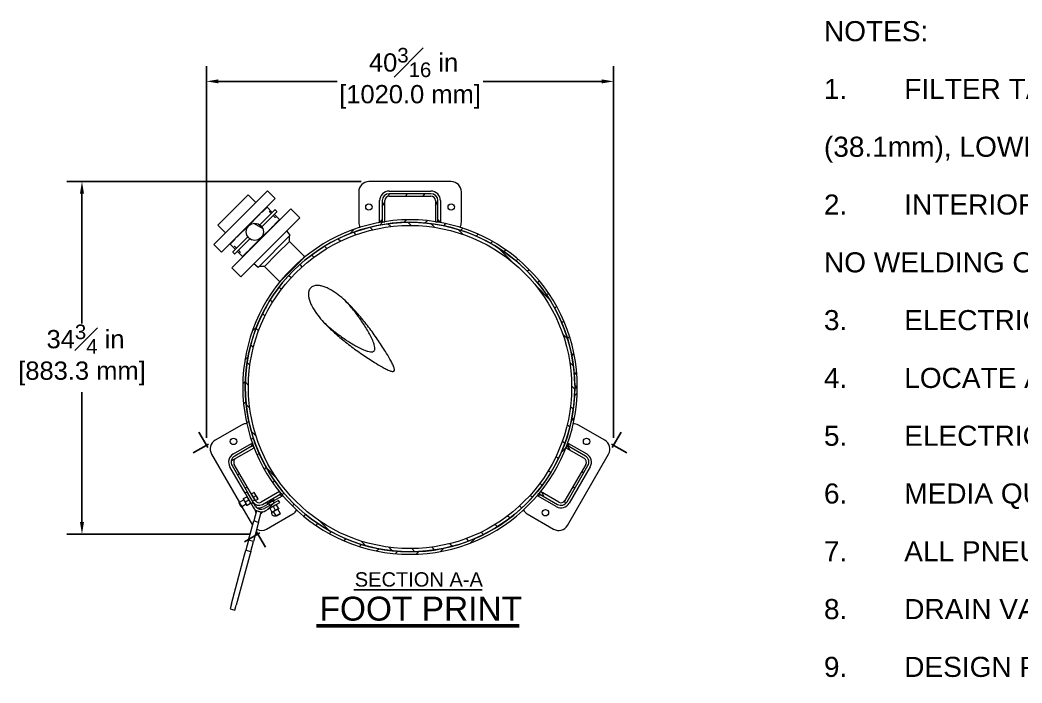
# Model space of a CAD drawing. Header units: inches. Extents: x 15 to 402, y 6 to 261.
# Drawn here: x 160.3 to 259.1, y 148.5 to 213.9 of the extents above; entities that cross this region are included whole.
import ezdxf

# ---------------------------------------------------------------- set-up
doc = ezdxf.new("R2010")
doc.units = ezdxf.units.IN
doc.header["$LTSCALE"] = 12
doc.header["$MEASUREMENT"] = 0
for name, color, linetype, lineweight in [('Dimension (ANSI)', 7, 'Continuous', 25), ('Hatch', 7, 'Continuous', 18), ('Symbol', 7, 'Continuous', 25), ('Symbol (ANSI)', 7, 'Continuous', 25), ('Visible', 7, 'Continuous', 18)]:
    doc.layers.add(name, color=color, linetype=linetype, lineweight=lineweight)
doc.styles.add('MEMCOR Medium', font='arial.ttf')
doc.styles.add('Standard D-E NeptuneBenson', font='arial.ttf')
doc.styles.add('Text Style326', font='arial.ttf')
doc.styles.add('Text Style348', font='arial.ttf')
doc.dimstyles.new('Default (ANSI)', dxfattribs={"dimscale": 12, "dimtxt": 0.15, "dimasz": 0.098425, "dimexe": 0.125, "dimexo": 0.0625, "dimgap": 0.031496, "dimtad": 0, "dimtih": 1, "dimtoh": 1, "dimdec": 4, "dimrnd": 1e-08, "dimzin": 3, "dimdsep": 46, "dimlunit": 5, "dimtxsty": 'MEMCOR Medium', "dimcen": 0.09, "dimdle": 0.393701, "dimclrd": 256, "dimclre": 256, "dimclrt": 256, "dimadec": 0, "dimazin": 1, "dimtfac": 0.8, "dimtofl": 0, "dimtmove": 0, "dimatfit": 3, "dimfxl": 1, "dimfrac": 1, "dimtolj": 1, "dimtzin": 4, "dimlwd": -1, "dimlwe": -1, "dimarcsym": 0})

# ---------------------------------------------------------------- blocks, each defined once
blk = doc.blocks.new('*D28')
at = {"layer": 'Defpoints', "color": 0, "transparency": 16777216}
for p in [(218.817, 207.817), (178.659, 171.916), (218.817, 171.911)]:
    blk.add_point(p, dxfattribs=at)
at = {"layer": 'Dimension (ANSI)', "transparency": 16777216}
for p, q in [((178.659, 172.666), (178.659, 209.317)), ((218.817, 172.661), (218.817, 209.317)), ((179.84, 207.817), (191.539, 207.817)), ((217.635, 207.817), (205.937, 207.817))]:
    blk.add_line(p, q, dxfattribs=at)
for points in [[(179.84, 208.014), (179.84, 207.62), (178.659, 207.817)], [(217.635, 208.014), (217.635, 207.62), (218.817, 207.817)]]:
    blk.add_solid(points, dxfattribs=at)
at = {"layer": 'Dimension (ANSI)', "transparency": 16777216, "char_height": 1.8, "attachment_point": 5, "style": 'MEMCOR Medium'}
for s, insert in [('\\A1; 40{\\H0.8x;\\S3#16;} in', (198.738, 209.681)), ('\\A1;[1020.0 mm]', (198.738, 206.285))]:
    blk.add_mtext(s, dxfattribs=dict(at, insert=insert))
blk = doc.blocks.new('*D29')
at = {"layer": 'Defpoints', "color": 0, "transparency": 16777216}
for p in [(166.381, 197.927), (194.682, 197.927), (183.719, 163.152)]:
    blk.add_point(p, dxfattribs=at)
at = {"layer": 'Dimension (ANSI)', "transparency": 16777216}
for p, q in [((193.932, 197.927), (164.881, 197.927)), ((166.381, 196.745), (166.381, 183.92)), ((166.381, 164.333), (166.381, 177.158)), ((182.969, 163.152), (164.881, 163.152))]:
    blk.add_line(p, q, dxfattribs=at)
for points in [[(166.184, 196.745), (166.578, 196.745), (166.381, 197.927)], [(166.184, 164.333), (166.578, 164.333), (166.381, 163.152)]]:
    blk.add_solid(points, dxfattribs=at)
at = {"layer": 'Dimension (ANSI)', "transparency": 16777216, "char_height": 1.8, "attachment_point": 5, "style": 'MEMCOR Medium'}
for s, insert in [('\\A1; 34{\\H0.8x;\\S3#4;} in', (166.381, 182.389)), ('\\A1;[883.3 mm]', (166.381, 179.008))]:
    blk.add_mtext(s, dxfattribs=dict(at, insert=insert))

msp = doc.modelspace()

# ---------------------------------------------------------------- hatches: boundary and pattern name
at = {"layer": 'Hatch'}
h = msp.add_hatch(dxfattribs=at)
h.set_pattern_fill('ANSI31', color=256, scale=12, angle=15, style=0)
edge = h.paths.add_edge_path()
edge.add_line((201.239183, 193.973004), (201.489183, 193.973004))
edge.add_line((201.489183, 193.973004), (201.489183, 194.182718))
edge.add_line((201.489183, 194.182718), (201.489183, 196.049066))
edge.add_ellipse((200.799183, 196.049066), major_axis=(0, 0.69), ratio=1, start_angle=270, end_angle=360)
edge.add_line((200.799183, 196.739066), (196.679183, 196.739066))
edge.add_ellipse((196.679183, 196.049066), major_axis=(-0.69, 0), ratio=1, start_angle=270, end_angle=360)
edge.add_line((195.989183, 196.049066), (195.989183, 194.182718))
edge.add_line((195.989183, 194.182718), (195.989183, 193.973004))
edge.add_line((195.989183, 193.973004), (196.239183, 193.973004))
edge.add_line((196.239183, 193.973004), (196.239183, 196.049066))
edge.add_ellipse((196.679183, 196.049066), major_axis=(0, 0.44), ratio=1, start_angle=0, end_angle=90, ccw=False)
edge.add_line((196.679183, 196.489066), (200.799183, 196.489066))
edge.add_ellipse((200.799183, 196.049066), major_axis=(0.44, 0), ratio=1, start_angle=0, end_angle=90, ccw=False)
edge.add_line((201.239183, 196.049066), (201.239183, 193.973004))
h = msp.add_hatch(dxfattribs=at)
h.set_pattern_fill('ANSI31', color=256, scale=12, style=0)
edge = h.paths.add_edge_path()
edge.add_spline(control_points=[(214.988388, 177.853153), (215.020467, 177.822054), (215.052409, 177.790814), (215.116114, 177.727967), (215.147875, 177.696358), (215.179499, 177.664613)], knot_values=[-0.681896797, -0.681896797, -0.681896797, -0.681896797, -0.341442912, -0.341442912, 0, 0, 0, 0], degree=3, periodic=0)
edge.add_line((215.179499, 177.664613), (215.239499, 177.664618))
edge.add_ellipse((198.739183, 177.663178), major_axis=(-0.00144, 16.500315), ratio=1, start_angle=270, end_angle=349.53300731)
edge.add_ellipse((198.739183, 177.663178), major_axis=(2.996181, 16.226007), ratio=1, start_angle=0, end_angle=0.86810958)
edge.add_ellipse((198.739183, 177.663178), major_axis=(-16.269539, 2.75), ratio=1, start_angle=270, end_angle=289.18776622)
edge.add_ellipse((198.739183, 177.663178), major_axis=(-16.269539, -2.75), ratio=1, start_angle=270, end_angle=270.86810958)
edge.add_ellipse((198.739183, 177.663178), major_axis=(-16.226007, -2.996181), ratio=1, start_angle=270, end_angle=369.07601461)
edge.add_ellipse((198.739183, 177.663178), major_axis=(5.518235, -15.550225), ratio=1, start_angle=270, end_angle=270.86810958)
edge.add_ellipse((198.739183, 177.663178), major_axis=(5.7532, -15.464834), ratio=1, start_angle=270, end_angle=289.18776622)
edge.add_ellipse((198.739183, 177.663178), major_axis=(10.516339, -12.714834), ratio=1, start_angle=270, end_angle=270.86810958)
edge.add_ellipse((198.739183, 177.663178), major_axis=(10.707772, -12.554044), ratio=1, start_angle=270, end_angle=369.07601461)
edge.add_ellipse((198.739183, 177.663178), major_axis=(10.707772, 12.554044), ratio=1, start_angle=270, end_angle=270.86810958)
edge.add_ellipse((198.739183, 177.663178), major_axis=(10.516339, 12.714834), ratio=1, start_angle=270, end_angle=289.18776622)
edge.add_ellipse((198.739183, 177.663178), major_axis=(5.7532, 15.464834), ratio=1, start_angle=270, end_angle=270.86810958)
edge.add_ellipse((198.739183, 177.663178), major_axis=(5.518235, 15.550225), ratio=1, start_angle=270, end_angle=289.53300731)
edge.add_line((215.239499, 177.661738), (215.179499, 177.661744))
edge.add_spline(control_points=[(215.179499, 177.661744), (215.147875, 177.629998), (215.116114, 177.59839), (215.052409, 177.535543), (215.020467, 177.504303), (214.988388, 177.473203)], knot_values=[-0.681896728, -0.681896728, -0.681896728, -0.681896728, -0.34045385, -0.34045385, 0, 0, 0, 0], degree=3, periodic=0)
edge.add_ellipse((198.739183, 177.663178), major_axis=(-0.189975, -16.249205), ratio=1, start_angle=91.33966757, end_angle=450, ccw=False)
h = msp.add_hatch(dxfattribs=at)
h.set_pattern_fill('ANSI31', color=256, scale=12, angle=90.0002, style=0)
edge = h.paths.add_edge_path()
edge.add_ellipse((198.739183, 177.663178), major_axis=(0, 16.25), ratio=1, start_angle=0, end_angle=360)
edge = h.paths.add_edge_path(flags=0)
edge.add_ellipse((198.739183, 177.663178), major_axis=(0, 15.94), ratio=1, start_angle=0, end_angle=360)
h = msp.add_hatch(dxfattribs=at)
h.set_pattern_fill('ANSI31', color=256, scale=12, angle=105.0002, style=0)
edge = h.paths.add_edge_path()
edge.add_ellipse((183.426432, 192.975929), major_axis=(0.598535, 0.598535), ratio=1, start_angle=0, end_angle=360)
h = msp.add_hatch(dxfattribs=at)
h.set_pattern_fill('ANSI31', color=256, scale=12, angle=15, style=0)
edge = h.paths.add_edge_path()
edge.add_line((183.188958, 172.144943), (183.057843, 171.784978))
edge.add_line((183.057843, 171.784978), (183.23946, 171.889835))
edge.add_line((183.23946, 171.889835), (183.274349, 171.909978))
edge.add_ellipse((198.739183, 177.663178), major_axis=(-5.7532, 15.464834), ratio=1, start_angle=89.13189042, end_angle=90, ccw=False)
edge = h.paths.add_edge_path()
edge.add_line((214.204018, 171.909978), (214.238906, 171.889835))
edge.add_line((214.238906, 171.889835), (214.420524, 171.784978))
edge.add_line((214.420524, 171.784978), (214.289408, 172.144943))
edge.add_ellipse((198.739183, 177.663178), major_axis=(-5.518235, -15.550225), ratio=1, start_angle=89.13189042, end_angle=90, ccw=False)
edge = h.paths.add_edge_path()
edge.add_line((211.293227, 166.955406), (211.670524, 167.021839))
edge.add_line((211.670524, 167.021839), (211.488906, 167.126696))
edge.add_line((211.488906, 167.126696), (211.454018, 167.146839))
edge.add_ellipse((198.739183, 177.663178), major_axis=(-10.516339, -12.714834), ratio=1, start_angle=89.13189042, end_angle=90, ccw=False)
edge = h.paths.add_edge_path()
edge.add_line((195.989183, 193.932718), (195.989183, 193.973004))
edge.add_line((195.989183, 193.973004), (195.989183, 194.182718))
edge.add_line((195.989183, 194.182718), (195.743003, 193.889185))
edge.add_ellipse((198.739183, 177.663178), major_axis=(16.226007, 2.996181), ratio=1, start_angle=89.13189042, end_angle=90, ccw=False)
edge = h.paths.add_edge_path()
edge.add_line((201.735364, 193.889185), (201.489183, 194.182718))
edge.add_line((201.489183, 194.182718), (201.489183, 193.973004))
edge.add_line((201.489183, 193.973004), (201.489183, 193.932718))
edge.add_ellipse((198.739183, 177.663178), major_axis=(16.269539, -2.75), ratio=1, start_angle=89.13189042, end_angle=90, ccw=False)
edge = h.paths.add_edge_path()
edge.add_line((186.024349, 167.146839), (185.98946, 167.126696))
edge.add_line((185.98946, 167.126696), (185.807843, 167.021839))
edge.add_line((185.807843, 167.021839), (186.185139, 166.955406))
edge.add_ellipse((198.739183, 177.663178), major_axis=(-10.707772, 12.554044), ratio=1, start_angle=89.13189042, end_angle=90, ccw=False)
h = msp.add_hatch(dxfattribs=at)
h.set_pattern_fill('ANSI31', color=256, scale=12, angle=-15, style=0)
edge = h.paths.add_edge_path()
edge.add_line((183.36446, 171.673329), (183.23946, 171.889835))
edge.add_line((183.23946, 171.889835), (183.057843, 171.784978))
edge.add_line((183.057843, 171.784978), (181.441538, 170.851804))
edge.add_ellipse((181.786538, 170.254247), major_axis=(-0.597558, -0.345), ratio=1, start_angle=270, end_angle=360)
edge.add_line((181.18898, 169.909247), (182.68998, 167.309439))
edge.add_line((182.68998, 167.309439), (183.24898, 166.341222))
edge.add_ellipse((183.846538, 166.686222), major_axis=(0.345, -0.597558), ratio=1, start_angle=270, end_angle=360)
edge.add_line((184.191538, 166.088665), (185.807843, 167.021839))
edge.add_line((185.807843, 167.021839), (185.98946, 167.126696))
edge.add_line((185.98946, 167.126696), (185.86446, 167.343202))
edge.add_line((185.86446, 167.343202), (184.066538, 166.305171))
edge.add_ellipse((183.846538, 166.686222), major_axis=(-0.381051, -0.22), ratio=1, start_angle=0, end_angle=90, ccw=False)
edge.add_line((183.465486, 166.466222), (181.405486, 170.034247))
edge.add_ellipse((181.786538, 170.254247), major_axis=(-0.22, 0.381051), ratio=1, start_angle=0, end_angle=90, ccw=False)
edge.add_line((181.566538, 170.635298), (183.36446, 171.673329))
h = msp.add_hatch(dxfattribs=at)
h.set_pattern_fill('ANSI31', color=256, scale=12, angle=75.0002, style=0)
edge = h.paths.add_edge_path()
edge.add_line((211.613906, 167.343202), (211.488906, 167.126696))
edge.add_line((211.488906, 167.126696), (211.670524, 167.021839))
edge.add_line((211.670524, 167.021839), (213.286829, 166.088665))
edge.add_ellipse((213.631829, 166.686222), major_axis=(-0.345, -0.597558), ratio=1, start_angle=0, end_angle=90)
edge.add_line((214.229386, 166.341222), (216.289386, 169.909247))
edge.add_ellipse((215.691829, 170.254247), major_axis=(0.345, 0.597558), ratio=1, start_angle=270, end_angle=360)
edge.add_line((216.036829, 170.851804), (214.420524, 171.784978))
edge.add_line((214.420524, 171.784978), (214.238906, 171.889835))
edge.add_line((214.238906, 171.889835), (214.113906, 171.673329))
edge.add_line((214.113906, 171.673329), (215.911829, 170.635298))
edge.add_ellipse((215.691829, 170.254247), major_axis=(0.22, 0.381051), ratio=1, start_angle=270, end_angle=360, ccw=False)
edge.add_line((216.07288, 170.034247), (214.01288, 166.466222))
edge.add_ellipse((213.631829, 166.686222), major_axis=(0.381051, -0.22), ratio=1, start_angle=270, end_angle=360, ccw=False)
edge.add_line((213.411829, 166.305171), (211.613906, 167.343202))
h = msp.add_hatch(dxfattribs=at)
h.set_pattern_fill('ANSI31', color=256, scale=12, style=0)
edge = h.paths.add_edge_path()
edge.add_line((183.48998, 165.923798), (183.24898, 166.341222))
edge.add_line((183.24898, 166.341222), (182.68998, 167.309439))
edge.add_line((182.68998, 167.309439), (182.473474, 167.184439))
edge.add_line((182.473474, 167.184439), (183.273474, 165.798798))
edge.add_ellipse((184.052897, 166.248798), major_axis=(0.45, -0.779423), ratio=1, start_angle=270, end_angle=286.91406619)
edge.add_ellipse((184.052897, 166.248798), major_axis=(0.657297, -0.614785), ratio=1, start_angle=270, end_angle=281.95831359)
edge.add_ellipse((184.052897, 166.248798), major_axis=(0.770416, -0.465251), ratio=1, start_angle=270, end_angle=302.25524043)
edge.add_ellipse((184.052897, 166.248798), major_axis=(0.899826, 0.017711), ratio=1, start_angle=270, end_angle=281.95831359)
edge.add_ellipse((184.052897, 166.248798), major_axis=(0.876628, 0.203771), ratio=1, start_angle=270, end_angle=286.91406619)
edge.add_line((184.502897, 165.469375), (185.888537, 166.269375))
edge.add_line((185.888537, 166.269375), (185.763537, 166.485881))
edge.add_line((185.763537, 166.485881), (184.377897, 165.685881))
edge.add_ellipse((184.052897, 166.248798), major_axis=(-0.562917, -0.325), ratio=1, start_angle=0, end_angle=90, ccw=False)
h = msp.add_hatch(dxfattribs=at)
h.set_pattern_fill('ANSI31', color=256, scale=12, angle=90.0002, style=0)
h.paths.add_polyline_path([(183.285567, 162.419158), (182.802604, 162.548567), (182.543493, 161.581553), (183.026456, 161.452143)])
h.paths.add_polyline_path([(183.319076, 164.476068), (183.802039, 164.346659), (184.022079, 165.167861), (184.061441, 165.31476), (183.578478, 165.444169), (183.539117, 165.297271)])
h = msp.add_hatch(dxfattribs=at)
h.set_pattern_fill('ANSI31', color=256, scale=12, angle=75.0002, style=0)
edge = h.paths.add_edge_path()
edge.add_ellipse((184.052897, 166.248798), major_axis=(-0.876628, -0.203771), ratio=1, start_angle=78.04168641, end_angle=90)
edge.add_line((184.256668, 165.372169), (184.022079, 165.167861))
edge.add_line((184.022079, 165.167861), (184.061441, 165.31476))
edge.add_line((184.061441, 165.31476), (184.070608, 165.348972))
edge = h.paths.add_edge_path()
edge.add_line((183.539117, 165.297271), (183.578478, 165.444169))
edge.add_line((183.578478, 165.444169), (183.587645, 165.478382))
edge.add_ellipse((184.052897, 166.248798), major_axis=(-0.770416, 0.465251), ratio=1, start_angle=78.04168641, end_angle=90, ccw=False)
edge.add_line((183.438112, 165.591501), (183.539117, 165.297271))

# ---------------------------------------------------------------- linework, layer by layer
at = {"layer": 'Dimension (ANSI)'}
for p, q in [((178.784325, 171.699232), (177.909325, 173.214776)), ((218.691542, 171.694902), (219.566542, 173.210446)), ((178.875831, 172.040738), (177.360287, 171.165738)), ((218.600035, 172.036408), (220.11558, 171.161408)), ((183.935831, 163.276561), (182.420287, 162.401561)), ((183.594325, 163.368067), (184.469325, 161.852523))]:
    msp.add_line(p, q, dxfattribs=at)
at = {"layer": 'Symbol', "lineweight": 25}
msp.add_line((193.19396, 157.661345), (205.841905, 157.661345), dxfattribs=at)
at = {"layer": 'Symbol', "lineweight": 50}
msp.add_line((189.524475, 154.093808), (209.51139, 154.093808), dxfattribs=at)
at = {"layer": 'Visible'}
for p, q in [((202.801683, 197.926566), (194.681683, 197.926566)), ((184.686497, 197.019166), (179.383196, 191.715865)), ((185.437798, 196.267865), (184.686497, 197.019166)), ((193.681683, 196.926566), (193.681683, 193.926566)), ((196.679183, 196.989066), (200.799183, 196.989066)), ((200.799183, 196.739066), (196.679183, 196.739066)), ((203.801683, 193.926566), (203.801683, 196.926566)), ((182.786147, 196.621418), (179.780943, 193.616214)), ((185.437798, 196.267865), (180.134497, 190.964564)), ((183.537448, 195.870117), (182.786147, 196.621418)), ((195.739183, 193.973004), (195.739183, 196.049066)), ((195.989183, 196.049066), (195.989183, 193.973004)), ((196.239183, 193.973004), (196.239183, 196.049066)), ((196.679183, 196.489066), (200.799183, 196.489066)), ((201.239183, 196.049066), (201.239183, 193.973004)), ((201.489183, 193.973004), (201.489183, 196.049066)), ((201.739183, 196.049066), (201.739183, 193.973004)), ((181.149902, 189.418828), (186.983533, 195.252459)), ((183.979961, 193.72433), (185.205792, 194.950161)), ((185.400664, 194.755289), (184.174833, 193.529458)), ((184.637431, 195.41182), (184.186206, 194.960595)), ((184.581753, 195.41182), (184.637431, 195.41182)), ((184.637431, 195.41182), (185.152441, 194.89681)), ((184.913467, 194.926664), (185.047881, 194.79225)), ((185.205792, 194.950161), (185.402824, 195.147192)), ((185.347313, 194.701938), (185.862323, 194.186927)), ((185.597696, 194.95232), (185.400664, 194.755289)), ((185.597696, 194.980159), (185.430663, 195.147192)), ((186.983533, 195.252459), (187.867417, 194.368576)), ((182.033786, 188.534945), (187.867417, 194.368576)), ((183.867545, 194.641934), (182.832729, 193.607119)), ((183.005727, 193.733485), (183.020508, 193.718704)), ((183.979961, 193.72433), (183.919548, 193.663917)), ((185.242753, 194.597378), (185.377167, 194.462964)), ((185.411098, 193.735702), (185.862323, 194.186927)), ((185.862323, 194.13125), (185.862323, 194.186927)), ((195.8133, 193.973004), (195.739183, 193.973004)), ((195.989183, 194.182718), (195.743003, 193.889185)), ((195.989183, 193.932718), (195.989183, 194.182718)), ((195.989183, 193.973004), (196.239183, 193.973004)), ((201.239183, 193.973004), (201.489183, 193.973004)), ((201.735364, 193.889185), (201.489183, 194.182718)), ((201.489183, 194.182718), (201.489183, 193.932718)), ((201.665067, 193.973004), (201.739183, 193.973004)), ((180.532244, 192.864913), (179.780943, 193.616214)), ((182.795243, 193.569632), (181.760427, 192.534817)), ((182.668877, 193.396635), (182.683658, 193.381854)), ((182.744384, 193.510432), (182.758688, 193.496128)), ((182.89193, 193.657978), (182.906234, 193.643673)), ((184.057622, 192.382226), (185.092437, 193.417041)), ((184.114421, 193.469046), (184.174833, 193.529458)), ((186.931377, 192.640577), (186.584018, 193.085177)), ((180.134497, 190.964564), (179.383196, 191.715865)), ((181.441766, 192.216156), (180.990541, 191.764931)), ((180.990541, 191.820609), (180.990541, 191.764931)), ((180.990541, 191.764931), (181.505552, 191.24992)), ((181.452201, 191.19657), (182.678032, 192.422401)), ((182.872904, 192.227529), (181.647073, 191.001698)), ((182.738444, 192.482812), (182.678032, 192.422401)), ((182.872904, 192.227529), (182.933317, 192.287942)), ((182.98532, 191.309924), (184.020135, 192.34474)), ((183.761784, 189.470984), (186.931377, 192.640577)), ((183.847138, 192.218374), (183.832357, 192.233154)), ((183.960935, 192.29388), (183.946631, 192.308185)), ((184.108481, 192.441426), (184.094177, 192.455731)), ((184.183988, 192.555224), (184.169207, 192.570005)), ((186.849183, 192.028052), (185.611746, 190.790616)), ((186.849183, 192.028052), (186.849183, 192.558383)), ((188.374941, 190.502294), (186.849183, 192.028052)), ((181.255169, 190.999538), (181.452201, 191.19657)), ((181.422202, 190.804666), (181.255169, 190.971699)), ((181.647073, 191.001698), (181.450041, 190.804666)), ((181.610112, 191.354481), (181.475698, 191.488895)), ((181.700424, 191.055049), (182.215434, 190.540038)), ((181.939398, 191.025195), (181.804984, 191.159609)), ((182.215434, 190.540038), (182.666659, 190.991263)), ((185.611746, 190.790616), (184.374309, 189.553179)), ((182.271112, 190.540038), (182.215434, 190.540038)), ((183.761784, 189.470984), (183.317184, 189.818344)), ((181.149902, 189.418828), (182.033786, 188.534945)), ((184.374309, 189.553179), (183.843979, 189.553179)), ((185.900067, 188.02742), (184.374309, 189.553179)), ((214.989183, 177.664596), (215.179499, 177.664613)), ((215.179499, 177.661744), (214.989183, 177.66176)), ((215.179499, 177.664613), (215.239499, 177.664618)), ((215.239499, 177.661738), (215.179499, 177.661744)), ((182.123427, 173.915738), (179.52535, 172.415738)), ((217.950516, 172.411408), (215.35244, 173.911408)), ((181.316538, 171.068311), (183.11446, 172.106342)), ((183.188958, 172.144943), (183.057843, 171.784978)), ((183.151518, 172.042155), (183.11446, 172.106342)), ((214.420524, 171.784978), (214.289408, 172.144943)), ((214.326848, 172.042155), (214.363906, 172.106342)), ((214.363906, 172.106342), (216.161829, 171.068311)), ((179.159325, 171.049713), (181.911575, 166.282676)), ((183.23946, 171.889835), (181.441538, 170.851804)), ((181.566538, 170.635298), (183.36446, 171.673329)), ((183.057843, 171.784978), (183.274349, 171.909978)), ((183.36446, 171.673329), (183.23946, 171.889835)), ((214.238906, 171.889835), (214.113906, 171.673329)), ((214.113906, 171.673329), (215.911829, 170.635298)), ((214.204018, 171.909978), (214.420524, 171.784978)), ((216.036829, 170.851804), (214.238906, 171.889835)), ((214.256542, 164.013256), (218.316542, 171.045383)), ((183.465486, 166.466222), (181.405486, 170.034247)), ((216.07288, 170.034247), (214.01288, 166.466222)), ((182.473474, 167.184439), (180.972474, 169.784247)), ((181.18898, 169.909247), (183.24898, 166.341222)), ((214.229386, 166.341222), (216.289386, 169.909247)), ((216.505893, 169.784247), (214.445893, 166.216222)), ((182.68998, 167.309439), (182.473474, 167.184439)), ((182.473474, 167.184439), (183.273474, 165.798798)), ((183.48998, 165.923798), (182.68998, 167.309439)), ((183.11564, 167.122181), (183.093986, 167.109679)), ((183.11564, 167.122181), (183.34471, 167.254434)), ((183.20939, 166.959801), (183.11564, 167.122181)), ((183.467466, 167.108801), (183.373716, 167.271181)), ((183.654966, 166.784042), (183.467466, 167.108801)), ((185.86446, 167.343202), (184.066538, 166.305171)), ((184.191538, 166.088665), (185.98946, 167.126696)), ((186.024349, 167.146839), (185.807843, 167.021839)), ((185.807843, 167.021839), (186.185139, 166.955406)), ((185.98946, 167.126696), (185.86446, 167.343202)), ((211.293227, 166.955406), (211.670524, 167.021839)), ((211.670524, 167.021839), (211.454018, 167.146839)), ((211.613906, 167.343202), (211.488906, 167.126696)), ((211.488906, 167.126696), (213.286829, 166.088665)), ((213.411829, 166.305171), (211.613906, 167.343202)), ((181.881041, 166.210562), (181.898319, 166.275023)), ((182.083856, 165.859277), (181.881041, 166.210562)), ((182.335494, 166.527426), (181.898319, 166.275023)), ((181.898319, 166.275023), (182.148319, 165.84201)), ((182.585494, 166.094413), (182.148319, 165.84201)), ((182.272994, 166.635679), (182.366744, 166.473299)), ((182.302001, 166.652426), (182.631967, 166.842932)), ((182.366744, 166.473299), (182.554244, 166.14854)), ((182.489501, 166.327666), (182.819467, 166.518173)), ((182.554244, 166.14854), (182.647994, 165.98616)), ((182.677001, 166.002907), (183.006967, 166.193413)), ((183.30314, 166.797421), (183.20939, 166.959801)), ((183.30314, 166.797421), (183.53221, 166.929675)), ((183.39689, 166.635042), (183.30314, 166.797421)), ((183.49064, 166.472662), (183.39689, 166.635042)), ((183.49064, 166.472662), (183.469035, 166.460188)), ((183.49064, 166.472662), (183.71971, 166.604915)), ((183.748716, 166.621662), (183.654966, 166.784042)), ((184.801512, 166.152158), (184.316538, 165.872158)), ((185.763537, 166.485881), (184.377897, 165.685881)), ((184.502897, 165.469375), (185.888537, 166.269375)), ((184.651757, 166.161542), (184.568259, 166.306165)), ((184.814136, 166.255292), (184.651757, 166.161542)), ((184.651757, 166.161542), (184.664259, 166.139888)), ((184.664259, 166.139888), (185.313778, 166.514888)), ((184.772512, 166.202388), (184.897512, 165.985881)), ((184.976516, 166.349042), (184.814136, 166.255292)), ((184.976516, 166.349042), (184.893018, 166.493665)), ((185.138896, 166.442792), (184.976516, 166.349042)), ((185.301276, 166.536542), (185.138896, 166.442792)), ((185.205525, 166.452388), (185.330525, 166.235881)), ((185.301276, 166.536542), (185.217778, 166.681165)), ((186.11446, 166.910189), (185.234525, 166.402158)), ((185.301276, 166.536542), (185.313778, 166.514888)), ((185.771031, 165.722902), (185.580525, 166.052869)), ((185.888537, 166.269375), (185.763537, 166.485881)), ((186.077402, 166.974376), (186.11446, 166.910189)), ((211.400965, 166.974376), (211.363906, 166.910189)), ((213.161829, 165.872158), (211.363906, 166.910189)), ((182.083856, 165.859277), (182.148319, 165.84201)), ((182.161575, 165.849663), (183.203548, 164.044912)), ((183.578478, 165.444169), (183.319076, 164.476068)), ((183.438112, 165.591501), (183.539117, 165.297271)), ((183.539117, 165.297271), (183.587645, 165.478382)), ((184.061441, 165.31476), (183.578478, 165.444169)), ((183.802039, 164.346659), (184.061441, 165.31476)), ((184.022079, 165.167861), (184.256668, 165.372169)), ((184.070608, 165.348972), (184.022079, 165.167861)), ((184.58535, 163.651561), (187.183427, 165.151561)), ((185.121512, 165.347902), (184.931005, 165.677869)), ((185.138259, 165.318896), (185.300638, 165.412646)), ((185.246512, 165.381396), (185.498915, 164.944221)), ((185.446271, 165.535402), (185.255765, 165.865369)), ((185.300638, 165.412646), (185.625398, 165.600146)), ((185.498915, 164.944221), (185.931928, 165.194221)), ((185.914661, 165.129757), (185.563375, 164.926942)), ((185.625398, 165.600146), (185.787778, 165.693896)), ((185.679525, 165.631396), (185.931928, 165.194221)), ((185.914661, 165.129757), (185.931928, 165.194221)), ((210.29244, 165.147231), (212.890516, 163.647231)), ((182.802604, 162.548567), (183.319076, 164.476068)), ((183.802039, 164.346659), (183.285567, 162.419158)), ((183.319076, 164.476068), (183.802039, 164.346659)), ((185.563375, 164.926942), (185.498915, 164.944221)), ((182.802604, 162.548567), (182.543493, 161.581553)), ((183.285567, 162.419158), (182.802604, 162.548567)), ((183.026456, 161.452143), (183.285567, 162.419158)), ((181.119697, 156.267874), (182.413792, 161.097503)), ((182.413792, 161.097503), (182.543202, 161.580466)), ((182.543493, 161.581553), (182.543202, 161.580466)), ((182.543202, 161.580466), (183.026165, 161.451057)), ((182.543493, 161.581553), (183.026456, 161.452143)), ((183.026165, 161.451057), (182.896755, 160.968094)), ((183.026165, 161.451057), (183.026456, 161.452143)), ((182.896755, 160.968094), (181.60266, 156.138465)), ((181.119697, 156.267874), (180.990288, 155.784911)), ((180.990288, 155.784911), (181.47325, 155.655502)), ((181.47325, 155.655502), (181.60266, 156.138465))]:
    msp.add_line(p, q, dxfattribs=at)
for centre, radius in [((194.681683, 195.426566), 0.315), ((202.801683, 195.426566), 0.315), ((198.739183, 177.663178), 16.25), ((183.426432, 192.975929), 0.846457), ((198.739183, 177.663178), 15.94), ((181.324388, 172.299713), 0.315), ((216.151478, 172.295383), 0.315), ((212.091478, 165.263256), 0.315)]:
    msp.add_circle(centre, radius, dxfattribs=at)
for centre, radius, start, end in [((194.681683, 196.926566), 1, 90, 180), ((202.801683, 196.926566), 1, 0, 90), ((196.679183, 196.049066), 0.94, 90, 180), ((196.679183, 196.049066), 0.69, 90, 180), ((200.799183, 196.049066), 0.94, 0, 90), ((200.799183, 196.049066), 0.69, 0, 90), ((196.679183, 196.049066), 0.44, 90, 180), ((200.799183, 196.049066), 0.44, 0, 90), ((185.416743, 195.133273), 0.019685, 45, 135), ((185.583776, 194.96624), 0.019685, 315, 45), ((198.739183, 177.663178), 16.500315, 0.005, 359.995), ((198.739183, 177.663178), 16.250315, 0.66983379, 359.33016621), ((183.426432, 192.975929), 0.866535, 119.0454315, 128.08482222), ((194.681683, 193.926566), 1, 180, 210.8286167), ((198.739183, 177.663178), 16.500315, 99.59388311, 100.46199269), ((198.739183, 177.663178), 16.500315, 79.53800731, 80.40611689), ((202.801683, 193.926566), 1, 329.08355376, 0), ((183.426432, 192.975929), 0.866535, 141.91517778, 150.9545685), ((183.426432, 192.975929), 0.866535, 299.0454315, 308.08482222), ((183.426432, 192.975929), 0.866535, 321.91517778, 330.9545685), ((181.269089, 190.985618), 0.019685, 135, 225), ((181.436122, 190.818585), 0.019685, 225, 315), ((182.623427, 173.049713), 1, 89.08355376, 120), ((214.85244, 173.045383), 1, 60, 90.8286167), ((180.02535, 171.549713), 1, 120, 210), ((198.739183, 177.663178), 16.500315, 199.53800731, 200.40611689), ((198.739183, 177.663178), 16.500315, 339.59388311, 340.46199269), ((217.450516, 171.545383), 1, 330, 60), ((181.786538, 170.254247), 0.94, 120, 210), ((215.691829, 170.254247), 0.94, 330, 60), ((181.786538, 170.254247), 0.69, 120, 210), ((181.786538, 170.254247), 0.44, 120, 210), ((215.691829, 170.254247), 0.44, 330, 60), ((215.691829, 170.254247), 0.69, 330, 60), ((198.739183, 177.663178), 16.500315, 219.59388311, 220.46199269), ((198.739183, 177.663178), 16.500315, 319.53800731, 320.40611689), ((183.846538, 166.686222), 0.69, 210, 300), ((183.846538, 166.686222), 0.44, 210, 300), ((213.631829, 166.686222), 0.94, 240, 330), ((213.631829, 166.686222), 0.69, 240, 330), ((213.631829, 166.686222), 0.44, 240, 330), ((184.052897, 166.248798), 0.9, 210, 300), ((184.052897, 166.248798), 0.9, 226.91406619, 238.87237979), ((184.052897, 166.248798), 0.65, 210, 300), ((183.846538, 166.686222), 0.94, 255.10715614, 300), ((184.052897, 166.248798), 0.9, 271.12762021, 283.08593381), ((185.384388, 165.267586), 0.315, 156.52960723, 288.55584671), ((186.683427, 166.017586), 1, 300, 330.8286167), ((210.79244, 166.013256), 1, 209.08355376, 240), ((184.08535, 164.517586), 1, 241.73716719, 300), ((213.390516, 164.513256), 1, 240, 330)]:
    msp.add_arc(centre, radius, start, end, dxfattribs=at)
for points, weights in [([(183.868714, 194.643412), (183.937758, 194.759056), (184.024316, 194.854383)], [1.00001729957, 1.00263245458, 1]), ([(185.304886, 193.573812), (185.20956, 193.487255), (185.093915, 193.418211)], [1, 1.00263245458, 1.00001729957]), ([(181.75895, 192.533648), (181.643305, 192.464604), (181.547979, 192.378046)], [1.00001729957, 1.00263245458, 1]), ([(182.828549, 191.097476), (182.915107, 191.192802), (182.984151, 191.308446)], [1, 1.00263245458, 1.00001729957]), ([(183.34471, 167.254434), (183.373716, 167.271181), (183.373716, 167.271181)], [1, 1.0379548493, 1]), ([(183.467466, 167.108801), (183.423957, 167.184162), (183.34471, 167.254434)], [1, 1.0379548493, 1]), ([(183.53221, 166.929675), (183.510976, 167.033441), (183.467466, 167.108801)], [1, 1.0379548493, 1]), ([(182.272994, 166.635679), (182.272994, 166.635679), (182.302001, 166.652426)], [1, 1.0379548493, 1]), ([(182.302001, 166.652426), (182.323235, 166.54866), (182.366744, 166.473299)], [1, 1.0379548493, 1]), ([(182.366744, 166.473299), (182.410254, 166.397939), (182.489501, 166.327666)], [1, 1.0379548493, 1]), ([(182.489501, 166.327666), (182.510735, 166.2239), (182.554244, 166.14854)], [1, 1.0379548493, 1]), ([(182.554244, 166.14854), (182.597754, 166.073179), (182.677001, 166.002907)], [1, 1.0379548493, 1]), ([(182.631967, 166.842932), (182.660974, 166.859679), (182.660974, 166.859679)], [1, 1.0379548493, 1]), ([(182.754724, 166.697299), (182.711214, 166.77266), (182.631967, 166.842932)], [1, 1.0379548493, 1]), ([(182.819467, 166.518173), (182.798233, 166.621939), (182.754724, 166.697299)], [1, 1.0379548493, 1]), ([(182.942224, 166.37254), (182.898714, 166.4479), (182.819467, 166.518173)], [1, 1.0379548493, 1]), ([(183.006967, 166.193413), (182.985733, 166.297179), (182.942224, 166.37254)], [1, 1.0379548493, 1]), ([(183.035974, 166.21016), (183.035974, 166.21016), (183.006967, 166.193413)], [1, 1.0379548493, 1]), ([(183.654966, 166.784042), (183.611457, 166.859402), (183.53221, 166.929675)], [1, 1.0379548493, 1]), ([(183.71971, 166.604915), (183.698476, 166.708681), (183.654966, 166.784042)], [1, 1.0379548493, 1]), ([(183.748716, 166.621662), (183.748716, 166.621662), (183.71971, 166.604915)], [1, 1.0379548493, 1]), ([(185.580525, 166.052869), (185.476759, 166.031635), (185.401398, 165.988125)], [1, 1.0379548493, 1]), ([(185.563778, 166.081875), (185.563778, 166.081875), (185.580525, 166.052869)], [1, 1.0379548493, 1]), ([(182.677001, 166.002907), (182.647994, 165.98616), (182.647994, 165.98616)], [1, 1.0379548493, 1]), ([(184.931005, 165.677869), (184.914259, 165.706875), (184.914259, 165.706875)], [1, 1.0379548493, 1]), ([(185.076638, 165.800625), (185.001278, 165.757116), (184.931005, 165.677869)], [1, 1.0379548493, 1]), ([(185.255765, 165.865369), (185.151999, 165.844135), (185.076638, 165.800625)], [1, 1.0379548493, 1]), ([(185.121512, 165.347902), (185.225278, 165.369136), (185.300638, 165.412646)], [1, 1.0379548493, 1]), ([(185.138259, 165.318896), (185.138259, 165.318896), (185.121512, 165.347902)], [1, 1.0379548493, 1]), ([(185.401398, 165.988125), (185.326037, 165.944616), (185.255765, 165.865369)], [1, 1.0379548493, 1]), ([(185.300638, 165.412646), (185.375999, 165.456155), (185.446271, 165.535402)], [1, 1.0379548493, 1]), ([(185.446271, 165.535402), (185.550037, 165.556636), (185.625398, 165.600146)], [1, 1.0379548493, 1]), ([(185.625398, 165.600146), (185.700759, 165.643655), (185.771031, 165.722902)], [1, 1.0379548493, 1]), ([(185.771031, 165.722902), (185.787778, 165.693896), (185.787778, 165.693896)], [1, 1.0379548493, 1])]:
    msp.add_rational_spline(points, weights, degree=2, dxfattribs=at)
for points, knots in [([(184.072074, 194.902141), (184.093532, 194.919162), (184.121535, 194.934608), (184.162351, 194.95115), (184.171745, 194.954634), (184.181354, 194.957911)], [1.9978764398, 1.9978764398, 1.9978764398, 1.9978764398, 2.2684844311, 2.2684844311, 2.3460411421, 2.3460411421, 2.3460411421, 2.3460411421]), ([(184.186206, 194.960595), (184.185762, 194.960151), (184.18519, 194.959721), (184.183834, 194.958919), (184.18305, 194.958549), (184.181924, 194.958112), (184.181642, 194.958009), (184.181354, 194.957911)], [0.06442461054, 0.06442461054, 0.06442461054, 0.06442461054, 0.07169128284, 0.07169128284, 0.07895795515, 0.07895795515, 0.08130868536, 0.08130868536, 0.08130868536, 0.08130868536]), ([(184.85064, 195.013654), (184.850639, 195.013654), (184.850669, 195.013526), (184.850935, 195.012627), (184.851446, 195.011105), (184.853423, 195.00636), (184.855118, 195.002771), (184.86019, 194.993397), (184.863894, 194.987273), (184.87355, 194.972952), (184.879791, 194.964574), (184.894359, 194.946819), (184.902829, 194.937417), (184.91231, 194.927824), (184.912887, 194.927243), (184.913467, 194.926664)], [0.1789938954, 0.1789938954, 0.1789938954, 0.1789938954, 0.1979598634, 0.1979598634, 0.2519105748, 0.2519105748, 0.3214396028, 0.3214396028, 0.4097123951, 0.4097123951, 0.5145038539, 0.5145038539, 0.6292160519, 0.6292160519, 0.6366334657, 0.6366334657, 0.6366334657, 0.6366334657]), ([(185.408414, 193.73085), (185.405137, 193.721242), (185.401653, 193.711848), (185.385111, 193.671032), (185.369665, 193.643029), (185.352644, 193.62157)], [1.4946483084, 1.4946483084, 1.4946483084, 1.4946483084, 1.5722050193, 1.5722050193, 1.8428130106, 1.8428130106, 1.8428130106, 1.8428130106]), ([(185.377167, 194.462964), (185.386323, 194.453807), (185.395919, 194.445076), (185.414723, 194.429519), (185.423942, 194.422659), (185.440053, 194.411918), (185.4471, 194.40782), (185.457231, 194.402693), (185.460846, 194.401225), (185.463643, 194.400266), (185.464163, 194.400142), (185.464161, 194.400139)], [0, 0, 0, 0, 0.1172329435, 0.1172329435, 0.232198944, 0.232198944, 0.3362336475, 0.3362336475, 0.419294273, 0.419294273, 0.4576308974, 0.4576308974, 0.4576308974, 0.4576308974]), ([(185.408414, 193.73085), (185.408512, 193.731138), (185.408615, 193.731421), (185.409052, 193.732547), (185.409422, 193.733331), (185.410224, 193.734686), (185.410654, 193.735258), (185.411098, 193.735702)], [0.17542329447, 0.17542329447, 0.17542329447, 0.17542329447, 0.17777402468, 0.17777402468, 0.18504069699, 0.18504069699, 0.1923073693, 0.1923073693, 0.1923073693, 0.1923073693]), ([(182.744386, 193.510433), (182.747903, 193.514921), (182.751545, 193.519478), (182.773048, 193.545806), (182.793465, 193.568428), (182.833934, 193.608897), (182.856556, 193.629314), (182.882883, 193.650817), (182.887441, 193.654459), (182.891929, 193.657975)], [0.6081125264, 0.6081125264, 0.6081125264, 0.6081125264, 0.6542284421, 0.6542284421, 0.8722800368, 0.8722800368, 1.0903316315, 1.0903316315, 1.1364475473, 1.1364475473, 1.1364475473, 1.1364475473]), ([(181.444451, 192.221008), (181.444352, 192.22072), (181.44425, 192.220437), (181.443813, 192.219311), (181.443442, 192.218527), (181.442641, 192.217172), (181.44221, 192.2166), (181.441766, 192.216156)], [0.17542329447, 0.17542329447, 0.17542329447, 0.17542329447, 0.17777402468, 0.17777402468, 0.18504069699, 0.18504069699, 0.1923073693, 0.1923073693, 0.1923073693, 0.1923073693]), ([(181.444451, 192.221008), (181.447728, 192.230617), (181.451212, 192.24001), (181.467754, 192.280826), (181.4832, 192.30883), (181.500221, 192.330288)], [1.4952942858, 1.4952942858, 1.4952942858, 1.4952942858, 1.5728509968, 1.5728509968, 1.8434589881, 1.8434589881, 1.8434589881, 1.8434589881]), ([(184.108478, 192.441425), (184.104962, 192.436938), (184.10132, 192.43238), (184.079817, 192.406053), (184.0594, 192.38343), (184.018931, 192.342962), (183.996309, 192.322544), (183.969981, 192.301042), (183.965424, 192.2974), (183.960936, 192.293883)], [0.6081125264, 0.6081125264, 0.6081125264, 0.6081125264, 0.6542284421, 0.6542284421, 0.8722800368, 0.8722800368, 1.0903316315, 1.0903316315, 1.1364475473, 1.1364475473, 1.1364475473, 1.1364475473]), ([(181.475698, 191.488895), (181.466542, 191.498051), (181.456946, 191.506782), (181.438142, 191.522339), (181.428923, 191.5292), (181.412811, 191.53994), (181.405765, 191.544039), (181.395634, 191.549165), (181.392019, 191.550633), (181.389222, 191.551592), (181.388702, 191.551717), (181.388704, 191.551719)], [0, 0, 0, 0, 0.1172329435, 0.1172329435, 0.232198944, 0.232198944, 0.3362336475, 0.3362336475, 0.419294273, 0.419294273, 0.4576308974, 0.4576308974, 0.4576308974, 0.4576308974]), ([(182.002225, 190.938204), (182.002226, 190.938204), (182.002196, 190.938332), (182.001929, 190.939231), (182.001419, 190.940753), (181.999442, 190.945498), (181.997747, 190.949087), (181.992674, 190.958461), (181.988971, 190.964585), (181.979315, 190.978906), (181.973073, 190.987285), (181.958506, 191.00504), (181.950036, 191.014441), (181.940555, 191.024034), (181.939977, 191.024615), (181.939398, 191.025195)], [0.1789938954, 0.1789938954, 0.1789938954, 0.1789938954, 0.1979598634, 0.1979598634, 0.2519105748, 0.2519105748, 0.3214396028, 0.3214396028, 0.4097123951, 0.4097123951, 0.5145038539, 0.5145038539, 0.6292160519, 0.6292160519, 0.6366334657, 0.6366334657, 0.6366334657, 0.6366334657]), ([(182.666659, 190.991263), (182.667103, 190.991707), (182.667675, 190.992138), (182.669031, 190.992939), (182.669814, 190.99331), (182.670941, 190.993746), (182.671223, 190.993849), (182.671511, 190.993947)], [0.06442461054, 0.06442461054, 0.06442461054, 0.06442461054, 0.07169128284, 0.07169128284, 0.07895795515, 0.07895795515, 0.08130868536, 0.08130868536, 0.08130868536, 0.08130868536]), ([(182.780791, 191.049717), (182.759333, 191.032697), (182.731329, 191.01725), (182.690513, 191.000708), (182.68112, 190.997224), (182.671511, 190.993947)], [1.9985224173, 1.9985224173, 1.9985224173, 1.9985224173, 2.2691304086, 2.2691304086, 2.3466871196, 2.3466871196, 2.3466871196, 2.3466871196]), ([(197.158191, 179.24417), (197.145818, 179.231797), (197.129749, 179.222143), (197.094634, 179.209718), (197.075655, 179.206754), (197.015109, 179.202879), (196.968935, 179.20967), (196.877444, 179.230283), (196.832186, 179.244366), (196.725733, 179.28125), (196.660164, 179.3081), (196.528448, 179.366278), (196.462339, 179.397696), (196.263353, 179.496462), (196.129827, 179.568247), (195.732291, 179.790381), (195.471643, 179.947412), (194.844017, 180.33677), (194.43964, 180.601249), (193.62808, 181.157175), (193.221052, 181.448843), (192.427162, 182.049172), (192.040326, 182.357933), (191.308801, 182.98257), (190.964154, 183.298503), (190.455003, 183.807653), (190.256642, 184.017042), (189.872243, 184.456941), (189.686179, 184.687427), (189.344666, 185.163239), (189.18923, 185.408148), (188.994156, 185.784101), (188.935517, 185.910834), (188.834765, 186.167744), (188.792535, 186.297868), (188.738459, 186.532681), (188.719835, 186.64656), (188.709099, 186.87628), (188.717311, 186.99217), (188.757943, 187.161256), (188.781707, 187.22958), (188.831889, 187.324894), (188.850979, 187.355526), (188.892918, 187.412616), (188.915771, 187.439072), (188.96329, 187.48659), (188.989745, 187.509443), (189.046835, 187.551383), (189.077467, 187.570472), (189.172781, 187.620654), (189.241106, 187.644419), (189.410191, 187.685051), (189.526082, 187.693263), (189.755802, 187.682527), (189.86968, 187.663903), (190.104494, 187.609827), (190.234617, 187.567597), (190.491528, 187.466844), (190.61826, 187.408205), (190.994213, 187.213131), (191.239123, 187.057695), (191.714934, 186.716182), (191.94542, 186.530118), (192.385319, 186.14572), (192.594708, 185.947358), (193.103859, 185.438208), (193.419791, 185.09356), (194.044429, 184.362036), (194.353189, 183.975199), (194.953518, 183.18131), (195.245186, 182.774281), (195.801112, 181.962722), (196.065591, 181.558344), (196.454949, 180.930718), (196.611981, 180.670071), (196.834115, 180.272534), (196.9059, 180.139009), (197.004666, 179.940022), (197.036083, 179.873914), (197.094262, 179.742197), (197.121111, 179.676629), (197.157995, 179.570176), (197.172079, 179.524918), (197.192692, 179.433426), (197.199482, 179.387252), (197.195607, 179.326707), (197.192644, 179.307728), (197.180218, 179.272612), (197.170564, 179.256543), (197.158191, 179.24417)], [0, 0, 0, 0, 0.133336718, 0.133336718, 0.266673436, 0.266673436, 0.596185381, 0.596185381, 0.925697325, 0.925697325, 1.456949173, 1.456949173, 1.988201021, 1.988201021, 3.050704717, 3.050704717, 5.175712109, 5.175712109, 8.727674968, 8.727674968, 12.279637827, 12.279637827, 15.831600685, 15.831600685, 19.383563544, 19.383563544, 21.594343608, 21.594343608, 23.805123671, 23.805123671, 26.015903735, 26.015903735, 27.121293766, 27.121293766, 28.226683798, 28.226683798, 29.074965478, 29.074965478, 29.923247159, 29.923247159, 30.435321267, 30.435321267, 30.691358322, 30.691358322, 30.947395376, 30.947395376, 31.20343243, 31.20343243, 31.459469485, 31.459469485, 31.971543593, 31.971543593, 32.819825274, 32.819825274, 33.668106954, 33.668106954, 34.773496986, 34.773496986, 35.878887017, 35.878887017, 38.089667081, 38.089667081, 40.300447144, 40.300447144, 42.511227208, 42.511227208, 46.063190067, 46.063190067, 49.615152925, 49.615152925, 53.167115784, 53.167115784, 56.719078643, 56.719078643, 58.844086035, 58.844086035, 59.906589731, 59.906589731, 60.437841579, 60.437841579, 60.969093427, 60.969093427, 61.298605371, 61.298605371, 61.628117316, 61.628117316, 61.761454034, 61.761454034, 61.894790752, 61.894790752, 61.894790752, 61.894790752]), ([(195.186355, 181.216006), (195.207436, 181.237086), (195.224253, 181.261664), (195.249971, 181.315598), (195.258899, 181.34494), (195.276273, 181.436081), (195.275393, 181.501109), (195.2611, 181.651666), (195.240204, 181.744282), (195.18669, 181.930643), (195.153715, 182.024281), (195.044901, 182.302466), (194.959326, 182.48401), (194.792027, 182.815202), (194.699873, 182.984175), (194.505148, 183.322668), (194.402529, 183.492161), (194.082388, 183.999143), (193.852674, 184.335135), (193.3736, 184.987878), (193.124146, 185.304489), (192.725328, 185.774328), (192.578792, 185.939476), (192.431993, 186.097472)], [0, 0, 0, 0, 0.22716585, 0.22716585, 0.4543317, 0.4543317, 0.908663401, 0.908663401, 1.616414611, 1.616414611, 2.324165821, 2.324165821, 3.739668241, 3.739668241, 5.203330646, 5.203330646, 6.666993051, 6.666993051, 9.594317861, 9.594317861, 12.52164267, 12.52164267, 14.196255451, 14.196255451, 14.196255451, 14.196255451]), ([(195.186355, 181.216006), (195.207436, 181.237086), (195.224253, 181.261664), (195.249971, 181.315598), (195.258899, 181.34494), (195.276273, 181.436081), (195.275393, 181.501109), (195.2611, 181.651666), (195.240204, 181.744282), (195.18669, 181.930643), (195.153715, 182.024281), (195.044901, 182.302466), (194.959326, 182.48401), (194.792027, 182.815202), (194.699873, 182.984175), (194.505148, 183.322668), (194.402529, 183.492161), (194.082388, 183.999143), (193.852674, 184.335135), (193.3736, 184.987878), (193.124146, 185.304489), (192.725328, 185.774328), (192.578792, 185.939476), (192.431993, 186.097472)], [0, 0, 0, 0, 0.22716585, 0.22716585, 0.4543317, 0.4543317, 0.908663401, 0.908663401, 1.616414611, 1.616414611, 2.324165821, 2.324165821, 3.739668241, 3.739668241, 5.203330646, 5.203330646, 6.666993051, 6.666993051, 9.594317861, 9.594317861, 12.52164267, 12.52164267, 14.196255451, 14.196255451, 14.196255451, 14.196255451]), ([(190.30489, 183.970369), (190.462886, 183.823569), (190.628033, 183.677034), (191.097872, 183.278216), (191.414483, 183.028762), (192.067226, 182.549688), (192.403219, 182.319974), (192.910201, 181.999833), (193.079693, 181.897214), (193.418186, 181.702489), (193.587159, 181.610335), (193.918352, 181.443035), (194.099896, 181.35746), (194.37808, 181.248646), (194.471719, 181.215672), (194.658079, 181.162157), (194.750695, 181.141262), (194.901252, 181.126968), (194.96628, 181.126088), (195.057421, 181.143463), (195.086764, 181.152391), (195.140697, 181.178109), (195.165275, 181.194926), (195.186355, 181.216006)], [38.953379071, 38.953379071, 38.953379071, 38.953379071, 40.627991852, 40.627991852, 43.555316661, 43.555316661, 46.482641471, 46.482641471, 47.946303876, 47.946303876, 49.409966281, 49.409966281, 50.825468701, 50.825468701, 51.533219911, 51.533219911, 52.240971121, 52.240971121, 52.695302822, 52.695302822, 52.922468672, 52.922468672, 53.149634522, 53.149634522, 53.149634522, 53.149634522]), ([(190.30489, 183.970369), (190.462886, 183.823569), (190.628033, 183.677034), (191.097872, 183.278216), (191.414483, 183.028762), (192.067226, 182.549688), (192.403219, 182.319974), (192.910201, 181.999833), (193.079693, 181.897214), (193.418186, 181.702489), (193.587159, 181.610335), (193.918352, 181.443035), (194.099896, 181.35746), (194.37808, 181.248646), (194.471719, 181.215672), (194.658079, 181.162157), (194.750695, 181.141262), (194.901252, 181.126968), (194.96628, 181.126088), (195.057421, 181.143463), (195.086764, 181.152391), (195.140697, 181.178109), (195.165275, 181.194926), (195.186355, 181.216006)], [38.953379071, 38.953379071, 38.953379071, 38.953379071, 40.627991852, 40.627991852, 43.555316661, 43.555316661, 46.482641471, 46.482641471, 47.946303876, 47.946303876, 49.409966281, 49.409966281, 50.825468701, 50.825468701, 51.533219911, 51.533219911, 52.240971121, 52.240971121, 52.695302822, 52.695302822, 52.922468672, 52.922468672, 53.149634522, 53.149634522, 53.149634522, 53.149634522]), ([(214.988388, 177.853153), (215.020467, 177.822054), (215.052409, 177.790814), (215.116114, 177.727967), (215.147875, 177.696358), (215.179499, 177.664613)], [-0.6818967974, -0.6818967974, -0.6818967974, -0.6818967974, -0.3414429122, -0.3414429122, 0, 0, 0, 0]), ([(215.179499, 177.661744), (215.147875, 177.629998), (215.116114, 177.59839), (215.052409, 177.535543), (215.020467, 177.504303), (214.988388, 177.473203)], [-0.6818967276, -0.6818967276, -0.6818967276, -0.6818967276, -0.3404538504, -0.3404538504, 0, 0, 0, 0])]:
    msp.add_open_spline(points, degree=3, knots=knots, dxfattribs=at)
for points in [[(183.868714, 194.643412), (183.86841, 194.642903), (183.868017, 194.642406), (183.867545, 194.641934)], [(185.092437, 193.417041), (185.092909, 193.417514), (185.093407, 193.417907), (185.093915, 193.418211)], [(181.760427, 192.534817), (181.759955, 192.534345), (181.759458, 192.533951), (181.75895, 192.533648)], [(182.984151, 191.308446), (182.984454, 191.308955), (182.984848, 191.309452), (182.98532, 191.309924)]]:
    msp.add_open_spline(points, degree=3, dxfattribs=at)

# ---------------------------------------------------------------- texts
at = {"layer": 'Symbol', "attachment_point": 7}
for s, insert, char_height, style in [('SECTION A-A', (193.286849, 157.956201), 1.41599995, 'Text Style348'), ('FOOT PRINT', (189.80794, 154.585694), 2.3622047, 'Text Style326')]:
    msp.add_mtext(s, dxfattribs=dict(at, insert=insert, char_height=char_height, style=style))
at = {"layer": 'Symbol (ANSI)', "insert": (239.56196, 213.761225), "char_height": 1.979999936, "width": 162.15542217, "attachment_point": 1, "line_spacing_factor": 1.727336, "style": 'Standard D-E NeptuneBenson'}
msp.add_mtext('\\fArial|b0|i0;\\H1.9800;NOTES:\\P\\fArial|b0|i0;\\H1.9800;1.^I\\fArial|b0|i0;\\H1.9800;FILTER TANK IS TO BE CONSTRUCTED OF HIGH QUALITY A36 CARBON STEEL, UPPER HEAD THICKNESS = 1 1/2" \\P(38.1mm), LOWER HEAD THICKNESS = 5/16" (7.93mm) & SHELL THICKNESS = 1/4" (6.35mm).\\P\\fArial|b0|i0;\\H1.9800;2.^I\\fArial|b0|i0;\\H1.9800;INTERIOR OF TANK IS LINED WITH FLEXSOL 3000. EXTERIOR IS COATED WITH 5-8 MILS OF HIGH SOLIDS ENAMEL. \\PNO WELDING OR EXTREME HEAT IS TO BE APPLIED TO TANK AFTER LINING OR COATING PROCESS IS DONE.\\P\\fArial|b0|i0;\\H1.9800;3.^I\\fArial|b0|i0;\\H1.9800;ELECTRICAL REQUIREMENTS: 120VAC-10-60Hz, 15 AMP CIRCUIT PROTECTION.\\P\\fArial|b0|i0;\\H1.9800;4.^I\\fArial|b0|i0;\\H1.9800;LOCATE ALL ELECTRICAL ITEMS IN A NON-HAZARDOUS LOCATION.\\P\\fArial|b0|i0;\\H1.9800;5.^I\\fArial|b0|i0;\\H1.9800;ELECTRICAL CONNECTIONS ARE THE RESPONSIBILITY OF THE CUSTOMER.\\P\\fArial|b0|i0;\\H1.9800;6.^I\\fArial|b0|i0;\\H1.9800;MEDIA QUANTITIES ARE INDICATED FOR INFORMATIONAL PURPOSES ONLY.\\P\\fArial|b0|i0;\\H1.9800;7.^I\\fArial|b0|i0;\\H1.9800;ALL PNEUMATIC TUBING SUPPLIED BY POOL CONTRACTOR.\\P\\fArial|b0|i0;\\H1.9800;8.^I\\fArial|b0|i0;\\H1.9800;DRAIN VALVE MUST BE A BUTTERFLY VALVE AND INSTALLED DIRECTLY ON THE BOTTOM TANK HEAD.\\P\\fArial|b0|i0;\\H1.9800;9.^I\\fArial|b0|i0;\\H1.9800;DESIGN PRESSURE IS 50 PSI (344.73 kpa). HYDROSTATICALLY TESTED TO 75 PSI (517.11 kpa).', dxfattribs=at)

# ---------------------------------------------------------------- dimensions: what is measured, and where the dimension line sits
at = {"layer": 'Dimension (ANSI)'}
for base, p1, p2, angle, text, override, picture, middle in [((218.816542, 207.81692), (178.659325, 171.915738), (218.816542, 171.911408), 180, ' <> in\\X[1020.0 mm]', {"dimgap": 0.031496, "dimtih": 0, "dimtoh": 0, "dimdec": 4, "dimpost": '', "dimtol": 0, "dimlim": 0, "dimtp": 0, "dimtm": 0, "dimtdec": 2, "dimatfit": 1}, '*D28', (198.737933, 207.81692)), ((166.381007, 197.926566), (183.719325, 163.151561), (194.681683, 197.926566), 90, ' <> in\\X[883.3 mm]', {"dimgap": 0.031496, "dimdec": 4, "dimpost": '', "dimtol": 0, "dimlim": 0, "dimtp": 0, "dimtm": 0, "dimtdec": 2, "dimatfit": 1}, '*D29', (166.381007, 180.539063))]:
    dim = msp.add_linear_dim(base=base, p1=p1, p2=p2, angle=angle, text=text, dimstyle='Default (ANSI)', override=override, dxfattribs=at)
    dim.commit()
    dim.dimension.update_dxf_attribs({"geometry": picture, "text_midpoint": middle, "dimtype": 160})

doc.saveas('drawing.dxf')
